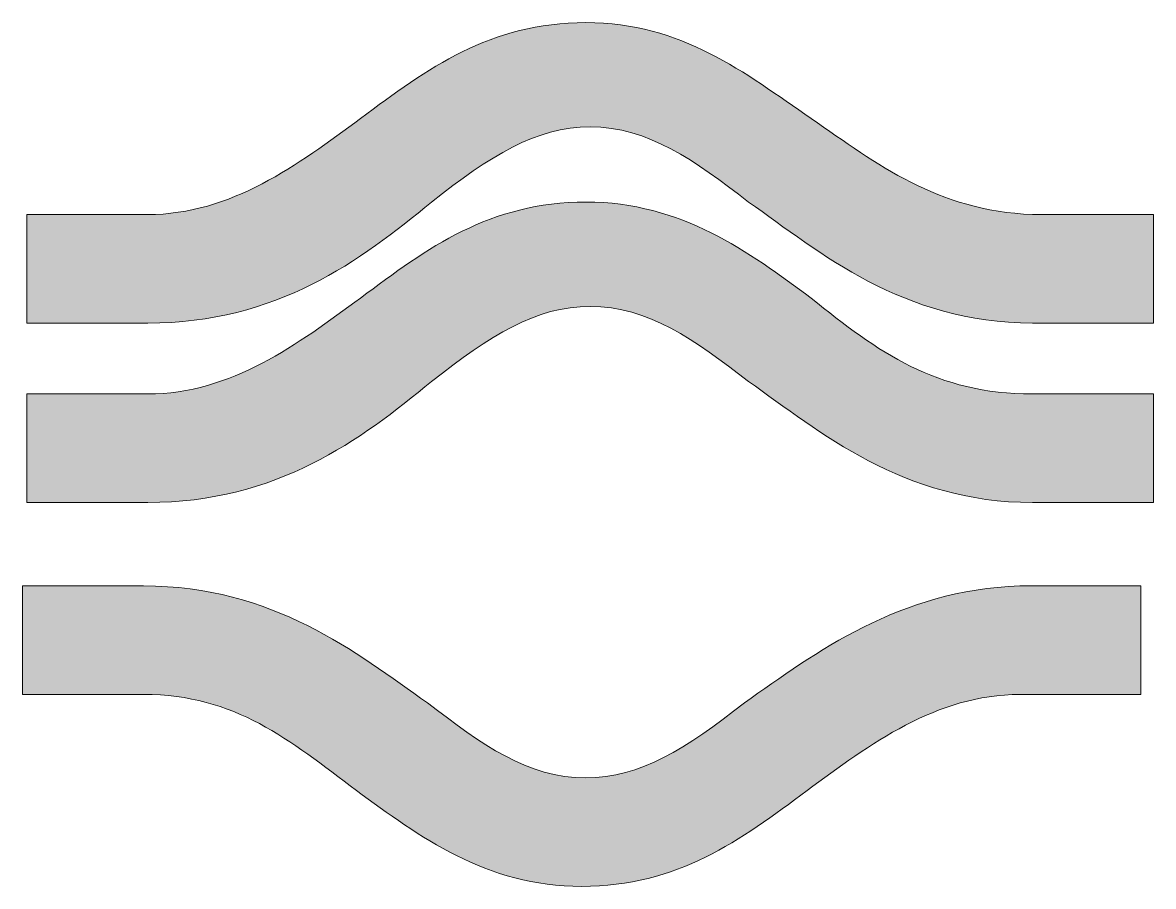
# Model space of a CAD drawing. Header units: inches. Extents: x 1.187 to 1.564, y 0.085 to 0.372.
import ezdxf

# ---------------------------------------------------------------- set-up
doc = ezdxf.new("R2010")
doc.units = ezdxf.units.IN
doc.header["$MEASUREMENT"] = 0
doc.layers.add('Layer 1', color=7, linetype='Continuous', lineweight=0)

msp = doc.modelspace()

# ---------------------------------------------------------------- hatches: boundary and pattern name
at = {"layer": 'Layer 1', "transparency": 33554687}
h = msp.add_hatch(color=250, dxfattribs=at)
h.dxf.hatch_style = 2
edge = h.paths.add_edge_path()
edge.add_spline(control_points=[(1.45, 0.34028), (1.42778, 0.35556), (1.40694, 0.37222), (1.375, 0.37222), (1.34306, 0.37222), (1.32222, 0.35694), (1.3, 0.34028), (1.27917, 0.325), (1.25694, 0.30833), (1.22917, 0.30833), (1.22917, 0.30833), (1.18889, 0.30833), (1.18889, 0.30833), (1.18889, 0.30833), (1.18889, 0.27222), (1.18889, 0.27222), (1.18889, 0.27222), (1.22917, 0.27222), (1.22917, 0.27222), (1.27222, 0.27222), (1.3, 0.29306), (1.32361, 0.3125), (1.34306, 0.32778), (1.35833, 0.3375), (1.37639, 0.3375), (1.39583, 0.3375), (1.41111, 0.32639), (1.42917, 0.3125), (1.45278, 0.29583), (1.48056, 0.27222), (1.52361, 0.27222), (1.52361, 0.27222), (1.56389, 0.27222), (1.56389, 0.27222), (1.56389, 0.27222), (1.56389, 0.30833), (1.56389, 0.30833), (1.56389, 0.30833), (1.52361, 0.30833), (1.52361, 0.30833), (1.49167, 0.30972), (1.47222, 0.325), (1.45, 0.34028)], knot_values=[0, 0, 0, 0, 1, 1, 1, 2, 2, 2, 3, 3, 3, 4, 4, 4, 5, 5, 5, 6, 6, 6, 7, 7, 7, 8, 8, 8, 9, 9, 9, 10, 10, 10, 11, 11, 11, 12, 12, 12, 13, 13, 13, 14, 14, 14, 14], degree=3, periodic=0)
h = msp.add_hatch(color=250, dxfattribs=at)
h.dxf.hatch_style = 2
edge = h.paths.add_edge_path()
edge.add_spline(control_points=[(1.45, 0.28056), (1.42917, 0.29583), (1.40694, 0.3125), (1.375, 0.3125), (1.34306, 0.3125), (1.32222, 0.29722), (1.3, 0.28056), (1.27917, 0.26528), (1.25694, 0.24861), (1.22917, 0.24861), (1.22917, 0.24861), (1.18889, 0.24861), (1.18889, 0.24861), (1.18889, 0.24861), (1.18889, 0.2125), (1.18889, 0.2125), (1.18889, 0.2125), (1.22917, 0.2125), (1.22917, 0.2125), (1.27222, 0.2125), (1.3, 0.23333), (1.32361, 0.25278), (1.34306, 0.26806), (1.35833, 0.27778), (1.37639, 0.27778), (1.39583, 0.27778), (1.41111, 0.26667), (1.42917, 0.25278), (1.45278, 0.23611), (1.48056, 0.2125), (1.52361, 0.2125), (1.52361, 0.2125), (1.56389, 0.2125), (1.56389, 0.2125), (1.56389, 0.2125), (1.56389, 0.24861), (1.56389, 0.24861), (1.56389, 0.24861), (1.52361, 0.24861), (1.52361, 0.24861), (1.49167, 0.24861), (1.47222, 0.2625), (1.45, 0.28056)], knot_values=[0, 0, 0, 0, 1, 1, 1, 2, 2, 2, 3, 3, 3, 4, 4, 4, 5, 5, 5, 6, 6, 6, 7, 7, 7, 8, 8, 8, 9, 9, 9, 10, 10, 10, 11, 11, 11, 12, 12, 12, 13, 13, 13, 14, 14, 14, 14], degree=3, periodic=0)
h = msp.add_hatch(color=250, dxfattribs=at)
h.dxf.hatch_style = 2
edge = h.paths.add_edge_path()
edge.add_spline(control_points=[(1.42778, 0.14583), (1.40833, 0.13056), (1.39306, 0.12083), (1.375, 0.12083), (1.35556, 0.12083), (1.34028, 0.13194), (1.32222, 0.14583), (1.29861, 0.1625), (1.27083, 0.18472), (1.22778, 0.18472), (1.22778, 0.18472), (1.1875, 0.18472), (1.1875, 0.18472), (1.1875, 0.18472), (1.1875, 0.14861), (1.1875, 0.14861), (1.1875, 0.14861), (1.22778, 0.14861), (1.22778, 0.14861), (1.25833, 0.14861), (1.27639, 0.13333), (1.29861, 0.11667), (1.31944, 0.10139), (1.34167, 0.08472), (1.37361, 0.08472), (1.40556, 0.08472), (1.42639, 0.1), (1.44861, 0.11667), (1.46944, 0.13194), (1.49167, 0.14861), (1.51944, 0.14861), (1.51944, 0.14861), (1.55972, 0.14861), (1.55972, 0.14861), (1.55972, 0.14861), (1.55972, 0.18472), (1.55972, 0.18472), (1.55972, 0.18472), (1.51944, 0.18472), (1.51944, 0.18472), (1.47917, 0.18333), (1.45139, 0.1625), (1.42778, 0.14583)], knot_values=[0, 0, 0, 0, 1, 1, 1, 2, 2, 2, 3, 3, 3, 4, 4, 4, 5, 5, 5, 6, 6, 6, 7, 7, 7, 8, 8, 8, 9, 9, 9, 10, 10, 10, 11, 11, 11, 12, 12, 12, 13, 13, 13, 14, 14, 14, 14], degree=3, periodic=0)

# ---------------------------------------------------------------- linework, layer by layer
at = {"layer": 'Layer 1'}
for points in [[(1.45, 0.34028), (1.42778, 0.35556), (1.40694, 0.37222), (1.375, 0.37222), (1.34306, 0.37222), (1.32222, 0.35694), (1.3, 0.34028), (1.27917, 0.325), (1.25694, 0.30833), (1.22917, 0.30833), (1.22917, 0.30833), (1.18889, 0.30833), (1.18889, 0.30833), (1.18889, 0.30833), (1.18889, 0.27222), (1.18889, 0.27222), (1.18889, 0.27222), (1.22917, 0.27222), (1.22917, 0.27222), (1.27222, 0.27222), (1.3, 0.29306), (1.32361, 0.3125), (1.34306, 0.32778), (1.35833, 0.3375), (1.37639, 0.3375), (1.39583, 0.3375), (1.41111, 0.32639), (1.42917, 0.3125), (1.45278, 0.29583), (1.48056, 0.27222), (1.52361, 0.27222), (1.52361, 0.27222), (1.56389, 0.27222), (1.56389, 0.27222), (1.56389, 0.27222), (1.56389, 0.30833), (1.56389, 0.30833), (1.56389, 0.30833), (1.52361, 0.30833), (1.52361, 0.30833), (1.49167, 0.30972), (1.47222, 0.325), (1.45, 0.34028)], [(1.45, 0.28056), (1.42917, 0.29583), (1.40694, 0.3125), (1.375, 0.3125), (1.34306, 0.3125), (1.32222, 0.29722), (1.3, 0.28056), (1.27917, 0.26528), (1.25694, 0.24861), (1.22917, 0.24861), (1.22917, 0.24861), (1.18889, 0.24861), (1.18889, 0.24861), (1.18889, 0.24861), (1.18889, 0.2125), (1.18889, 0.2125), (1.18889, 0.2125), (1.22917, 0.2125), (1.22917, 0.2125), (1.27222, 0.2125), (1.3, 0.23333), (1.32361, 0.25278), (1.34306, 0.26806), (1.35833, 0.27778), (1.37639, 0.27778), (1.39583, 0.27778), (1.41111, 0.26667), (1.42917, 0.25278), (1.45278, 0.23611), (1.48056, 0.2125), (1.52361, 0.2125), (1.52361, 0.2125), (1.56389, 0.2125), (1.56389, 0.2125), (1.56389, 0.2125), (1.56389, 0.24861), (1.56389, 0.24861), (1.56389, 0.24861), (1.52361, 0.24861), (1.52361, 0.24861), (1.49167, 0.24861), (1.47222, 0.2625), (1.45, 0.28056)], [(1.42778, 0.14583), (1.40833, 0.13056), (1.39306, 0.12083), (1.375, 0.12083), (1.35556, 0.12083), (1.34028, 0.13194), (1.32222, 0.14583), (1.29861, 0.1625), (1.27083, 0.18472), (1.22778, 0.18472), (1.22778, 0.18472), (1.1875, 0.18472), (1.1875, 0.18472), (1.1875, 0.18472), (1.1875, 0.14861), (1.1875, 0.14861), (1.1875, 0.14861), (1.22778, 0.14861), (1.22778, 0.14861), (1.25833, 0.14861), (1.27639, 0.13333), (1.29861, 0.11667), (1.31944, 0.10139), (1.34167, 0.08472), (1.37361, 0.08472), (1.40556, 0.08472), (1.42639, 0.1), (1.44861, 0.11667), (1.46944, 0.13194), (1.49167, 0.14861), (1.51944, 0.14861), (1.51944, 0.14861), (1.55972, 0.14861), (1.55972, 0.14861), (1.55972, 0.14861), (1.55972, 0.18472), (1.55972, 0.18472), (1.55972, 0.18472), (1.51944, 0.18472), (1.51944, 0.18472), (1.47917, 0.18333), (1.45139, 0.1625), (1.42778, 0.14583)]]:
    msp.add_open_spline(points, degree=3, knots=[0, 0, 0, 0, 1, 1, 1, 2, 2, 2, 3, 3, 3, 4, 4, 4, 5, 5, 5, 6, 6, 6, 7, 7, 7, 8, 8, 8, 9, 9, 9, 10, 10, 10, 11, 11, 11, 12, 12, 12, 13, 13, 13, 14, 14, 14, 14], dxfattribs=at)

doc.saveas('drawing.dxf')
